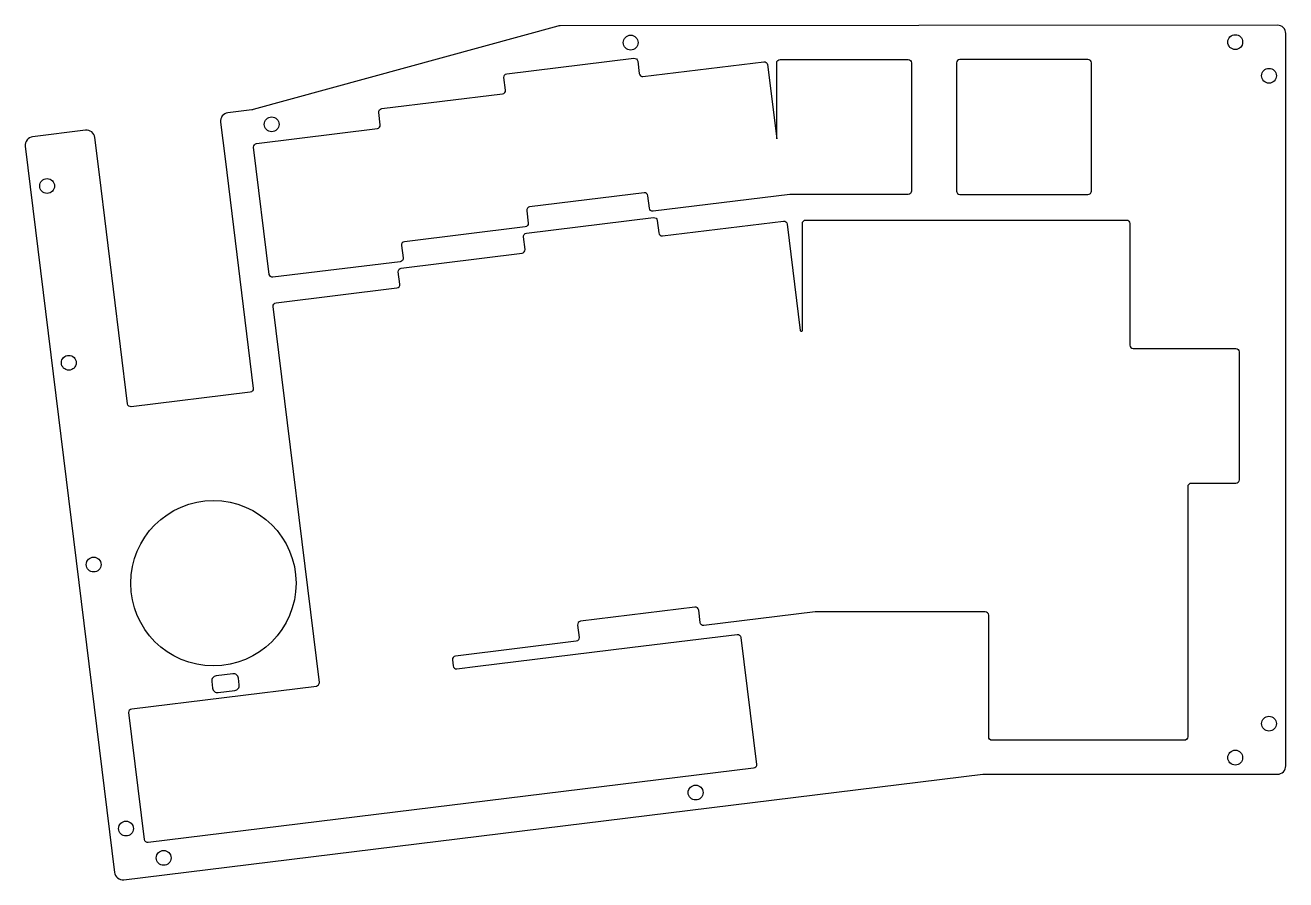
# Model space of a CAD drawing. Header units: millimetres. Extents: x 188 to 375, y -127 to 0.
import ezdxf

# ---------------------------------------------------------------- set-up
doc = ezdxf.new("R2010")
doc.units = ezdxf.units.MM
doc.layers.get('0').update_dxf_attribs({"linetype": 'CONTINUOUS'})

msp = doc.modelspace()

# ---------------------------------------------------------------- linework, layer by layer
for points in [[(198.59, -22.28), (197.92, -16.82, 0.414214), (196.52, -15.73), (188.68, -16.7, 0.414214), (187.59, -18.09), (200.81, -125.79, 0.414214), (202.21, -126.88), (329.63, -111.24, -0.030553), (329.78, -111.23), (373.3, -111.23, 0.414214), (374.55, -109.98), (374.55, -1.4, 0.414464), (373.3, -0.15), (266.9, -0.24, 0.066742), (266.57, -0.29), (221.38, -12.67, -0.03633), (221.2, -12.7), (217.63, -13.14, 0.414214), (216.55, -14.54), (217.22, -19.99), (221.39, -54.01, -0.414214), (220.96, -54.57), (203.32, -56.73, -0.414214), (202.76, -56.3)], [(258.81, -9.77), (258.58, -7.92, -0.414214), (259.02, -7.37), (277.87, -5.05, -0.414214), (278.43, -5.49), (278.66, -7.33, 0.414214), (279.21, -7.76), (297.13, -5.57, -0.414214), (297.69, -6), (299.04, -17.02), (299.04, -5.74, -0.414214), (299.54, -5.24), (318.54, -5.24, -0.414214), (319.04, -5.74), (319.04, -24.74, -0.414214), (318.54, -25.24), (301.03, -25.24, 0.030553), (300.97, -25.24), (280.71, -27.73, -0.414214), (280.15, -27.3), (279.93, -25.45, 0.414214), (279.37, -25.02), (262.4, -27.1, 0.414214), (261.96, -27.66), (262.19, -29.5, -0.414214), (261.75, -30.06), (243.84, -32.26, 0.414214), (243.4, -32.82), (243.63, -34.66, -0.414214), (243.19, -35.22), (224.33, -37.53, -0.414214), (223.78, -37.1), (221.46, -18.24, -0.414214), (221.9, -17.68), (239.81, -15.48, 0.414214), (240.25, -14.92), (240.02, -13.08, -0.414214), (240.46, -12.52), (258.37, -10.32, 0.414214)], [(345.71, -5.74, 0.414214), (345.21, -5.24), (326.21, -5.24, 0.414214), (325.71, -5.74), (325.71, -24.74, 0.414214), (326.21, -25.24), (345.21, -25.24, 0.414214), (345.71, -24.74)], [(277.28, -92.45), (287.82, -91.16), (293.16, -90.5, -0.414214), (293.72, -90.94), (296.04, -109.8, -0.414214), (295.6, -110.35), (205.84, -121.37, -0.414214), (205.28, -120.94), (202.97, -102.08, -0.414214), (203.4, -101.52), (230.77, -98.16, 0.414214), (231.21, -97.61), (224.36, -41.87, -0.414214), (224.8, -41.32), (242.71, -39.12, 0.414214), (243.15, -38.56), (242.92, -36.72, -0.414214), (243.36, -36.16), (261.27, -33.96, 0.414214), (261.71, -33.4), (261.48, -31.56, -0.414214), (261.92, -31), (280.78, -28.69, -0.414214), (281.33, -29.12), (281.56, -30.96, 0.414214), (282.12, -31.4), (300.03, -29.2, -0.414214), (300.59, -29.64), (302.53, -45.44, 0.345914), (302.62, -45.53), (302.74, -45.54, 0.448763), (302.85, -45.44), (302.85, -29.55, -0.414214), (303.35, -29.05), (350.92, -29.05, -0.414214), (351.42, -29.55), (351.42, -47.6, 0.414214), (351.92, -48.1), (367.12, -48.1, -0.414214), (367.62, -48.6), (367.62, -67.6, -0.414214), (367.12, -68.1), (360.5, -68.1, 0.414214), (360, -68.6), (360, -87.65), (360, -105.7, -0.414214), (359.49, -106.2), (330.97, -106.2, -0.414214), (330.48, -105.7), (330.48, -87.65, 0.414214), (329.97, -87.15), (304.82, -87.15, 0.030553), (304.76, -87.16), (288.25, -89.18, -0.414214), (287.7, -88.75), (287.47, -86.9, 0.414214), (286.91, -86.47), (269.94, -88.55, 0.414214), (269.51, -89.11), (269.73, -90.95, -0.414214), (269.3, -91.51), (251.38, -93.71, 0.414214), (250.95, -94.27), (251.06, -95.17, 0.414214), (251.61, -95.6), (254.73, -95.22)], [(215.89, -96.64, 0.414214), (215.24, -97.48), (215.36, -98.47, 0.414214), (216.2, -99.12), (218.68, -98.82, 0.414214), (219.33, -97.98), (219.21, -96.99, 0.414214), (218.37, -96.34)]]:
    msp.add_lwpolyline(points, format="xyb", close=True)
for centre, radius in [((277.39, -2.73), 1.1), ((367.05, -2.66), 1.1), ((372.05, -7.65), 1.1), ((224.14, -14.86), 1.1), ((190.83, -23.99), 1.1), ((194.05, -50.22), 1.1), ((215.49, -82.91), 12.26), ((197.73, -80.14), 1.1), ((372.05, -103.73), 1.1), ((367.05, -108.77), 1.1), ((287.01, -113.95), 1.1), ((202.53, -119.29), 1.1), ((208.11, -123.64), 1.1)]:
    msp.add_circle(centre, radius)

doc.saveas('drawing.dxf')
